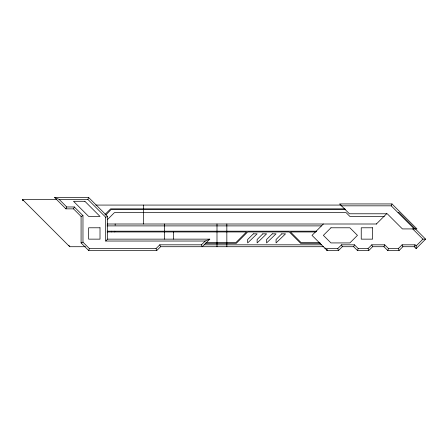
<?xml version="1.0" encoding="UTF-8"?>
<svg xmlns="http://www.w3.org/2000/svg" width="448" height="448" viewBox="0 0 448 448"><rect width="100%" height="100%" fill="white"/><g stroke="black" fill="none" stroke-linecap="round" stroke-linejoin="round"><path stroke-width="0.67" d="M65.94 208.858L66.724 206.965L59.153 199.394L54.578 197.501L65.94 208.858L73.511 208.858L81.082 216.429L81.082 242.928L88.654 250.499L156.8 250.499L160.586 246.714L323.378 246.714M73.511 208.858L74.295 206.965L66.724 206.965M87.87 199.394L88.654 197.501L107.582 216.429L107.582 239.142L105.689 241.035L105.689 217.213L87.87 199.394L59.153 199.394M88.654 250.499L89.438 248.606L156.016 248.606L159.802 244.821L201.449 244.821L205.234 241.035L209.804 239.142L202.233 246.714L201.449 244.821M325.606 248.438L325.606 248.942L326.833 250.169L327.001 249.766L327.169 250.499L338.526 250.499L342.311 246.714L353.668 246.714L357.454 250.499L368.81 250.499L372.596 246.714L383.953 246.714L387.738 250.499L399.101 250.499L402.886 246.714L414.243 246.714L416.136 248.606L425.6 239.142L399.101 212.643L398.093 212.643M353.668 246.714L354.452 244.821L358.238 248.606L368.026 248.606L371.812 244.821L384.737 244.821L388.522 248.606L398.317 248.606L402.102 244.821L415.027 244.821L416.136 245.93L416.136 248.606M357.454 250.499L358.238 248.606M341.46 205.828L391.21 205.828L392 203.935L416.982 228.922L402.416 228.922L387.268 213.78L349.412 213.78L339.567 203.935L392 203.935M383.953 246.714L384.737 244.821M387.738 250.499L388.522 248.606M414.243 246.714L415.027 244.821M323.378 224L312.021 235.357L325.276 248.606L325.483 248.315M105.784 215.079L110.992 209.614L345.716 209.614M105 214.469L110.611 208.858L344.96 208.858M107.302 219.738L114.397 212.643L346.097 212.643L349.882 216.429L384.3 216.429M107.29 224.291L107.582 224M325.276 248.606L337.742 248.606L341.527 244.821L354.452 244.821M376.382 224L386.753 213.629M416.136 245.93L422.923 239.142L425.6 239.142M81.082 216.429L82.975 215.645L74.295 206.965M105.689 217.213L107.582 216.429M81.082 242.928L82.975 242.144L82.975 215.645M54.578 197.501L88.654 197.501M23.537 200.525L22.4 200.525L22.4 199.394L56.353 199.394M95.833 205.072L341.208 205.072M107.52 224L376.678 224M107.206 224.381L107.582 224.381M107.066 225.893L321.485 225.893M107.206 231.196L316.568 231.196L315.806 231.952L290.444 231.952L301.045 242.553L319.592 242.553L320.354 243.309L300.664 243.309L289.307 231.952L247.66 231.952L236.303 243.309L205.262 243.309M107.206 231.952L246.529 231.952L235.928 242.553L206.018 242.553M107.582 239.142L209.804 239.142M105.689 241.035L205.234 241.035M204.243 244.821L321.485 244.821M68.589 245.582L69.227 245.582M202.233 246.338L202.608 246.338M22.4 199.394L69.726 246.714L85.467 246.714M324.8 248.136L325.455 248.136M391.21 205.828L414.305 228.922M412.619 228.838L422.923 239.142M82.975 242.144L89.438 248.606M402.102 244.821L402.886 246.714M398.317 248.606L399.101 250.499M371.812 244.821L372.596 246.714M368.026 248.606L368.81 250.499M341.527 244.821L342.311 246.714M337.742 248.606L338.526 250.499M159.802 244.821L160.586 246.714M156.016 248.606L156.8 250.499M327.169 249.794L327.169 250.499M326.833 249.715L326.833 250.169M226.839 224L226.839 246.714M216.994 224L216.994 246.714M173.46 231.952L173.46 239.142M164.371 224L164.371 239.142M143.55 205.072L143.55 224M115.153 224L115.153 225.26M114.778 231.196L114.778 231.952M111.367 231.196L111.367 231.952M69.726 246.075L69.726 246.714M253.338 233.845L247.66 239.523L247.66 242.928L257.124 233.845L253.338 233.845M262.808 233.845L257.124 239.523L257.124 242.928L266.594 233.845L262.808 233.845M272.272 233.845L266.594 239.523L266.594 242.928L276.058 233.845L272.272 233.845M281.736 233.845L276.058 239.523L276.058 242.928L285.522 233.845L281.736 233.845M330.954 227.786L323.378 235.357L330.954 242.928L349.882 242.928L357.454 235.357L349.882 227.786L330.954 227.786M84.868 201.286L73.511 201.286L88.654 216.429L100.01 216.429L84.868 201.286M100.01 227.786L88.654 227.786L88.654 239.142L100.01 239.142L100.01 227.786M372.596 227.786L361.239 227.786L361.239 239.142L372.596 239.142L372.596 227.786"/></g></svg>
